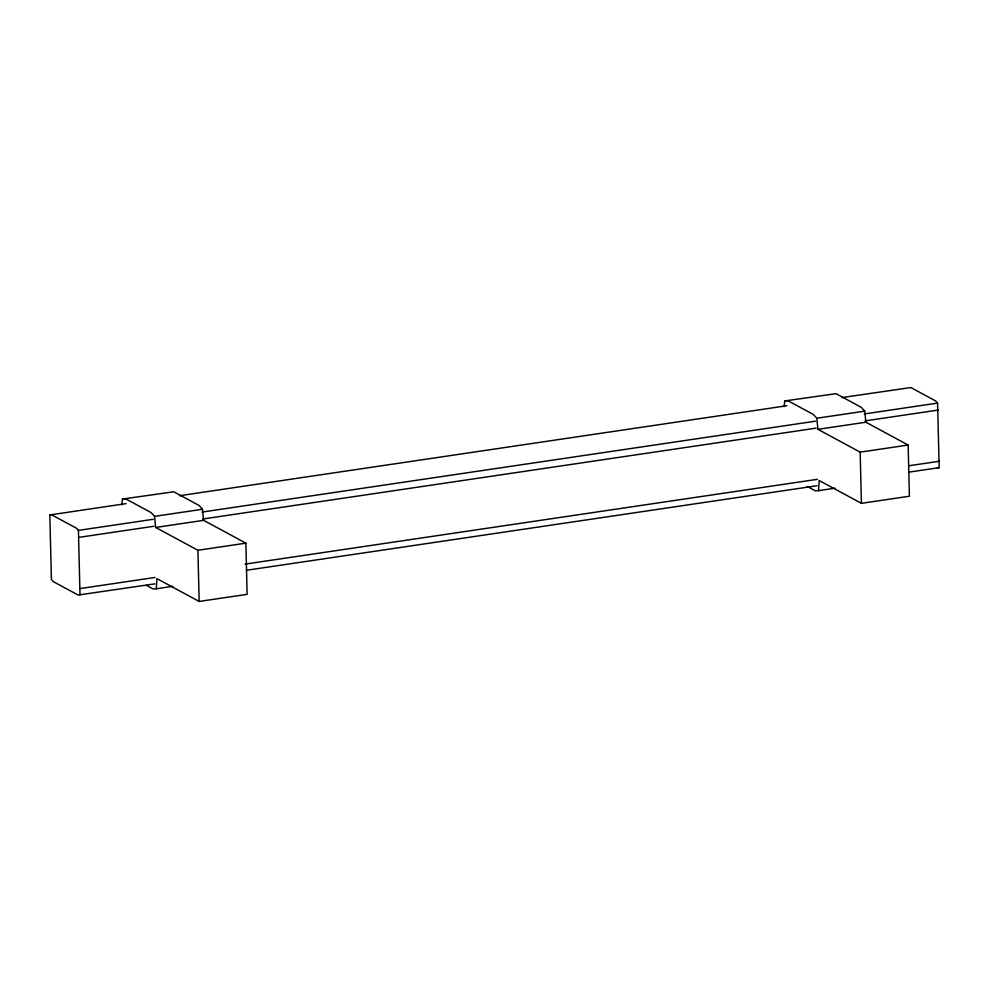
<?xml version="1.0" encoding="UTF-8"?>
<svg xmlns="http://www.w3.org/2000/svg" width="989" height="989" viewBox="0 0 989 989"><rect width="100%" height="100%" fill="white"/><g stroke="black" fill="none" stroke-linecap="round" stroke-linejoin="round"><path stroke-width="1.48" d="M126.135 503.624L49.833 514.935L51.416 579.505L53.332 581.631L78.143 595.032L154.779 583.869M80.01 594.945L78.428 530.376L76.512 528.25L51.7 514.849L49.833 514.935M121.919 504.736L122.475 499.049L173.743 491.793L199.098 505.478L202.498 509.261L203.623 520.338L245.878 543.159L247.126 594.34L199.16 601.448L156.905 578.627L156.299 588.764L152.986 588.912L146.323 585.315M784.19 406.615L784.734 400.941L836.014 393.671L861.357 407.369L864.757 411.14L865.894 422.216L908.137 445.038L909.398 496.218L861.419 503.327L819.176 480.506L818.558 490.643L815.257 490.804L807.247 486.477M908.644 472.173L939.167 467.661L937.584 403.092L935.668 400.953L910.857 387.552L841.849 397.59M179.553 495.712L786.91 405.737M122.475 499.049L125.776 498.901L151.119 512.586L154.531 516.369L202.498 509.261M784.734 400.941L788.035 400.78L813.391 414.465L816.79 418.248L864.757 411.14M78.428 530.376L153.208 519.299M202.04 512.067L815.505 421.178M864.337 413.946L937.584 403.092M79.083 537.336L153.864 526.259M202.696 519.027L816.16 428.138M864.992 420.906L938.24 410.052M154.531 516.369L155.656 527.446L203.623 520.338M816.79 418.248L817.928 429.325L865.894 422.216M155.656 527.446L197.911 550.267L245.878 543.159M817.928 429.325L860.17 452.146L908.137 445.038M80.332 588.517L155.112 577.44M245.148 564.101L817.409 479.319M908.965 465.745L939.488 461.233M246.348 570.294L817.075 485.747M156.299 588.764L172.791 586.316M818.558 490.643L835.05 488.195M937.3 467.748L939.167 467.661M860.17 452.146L861.419 503.327M197.911 550.267L199.16 601.448"/></g></svg>
